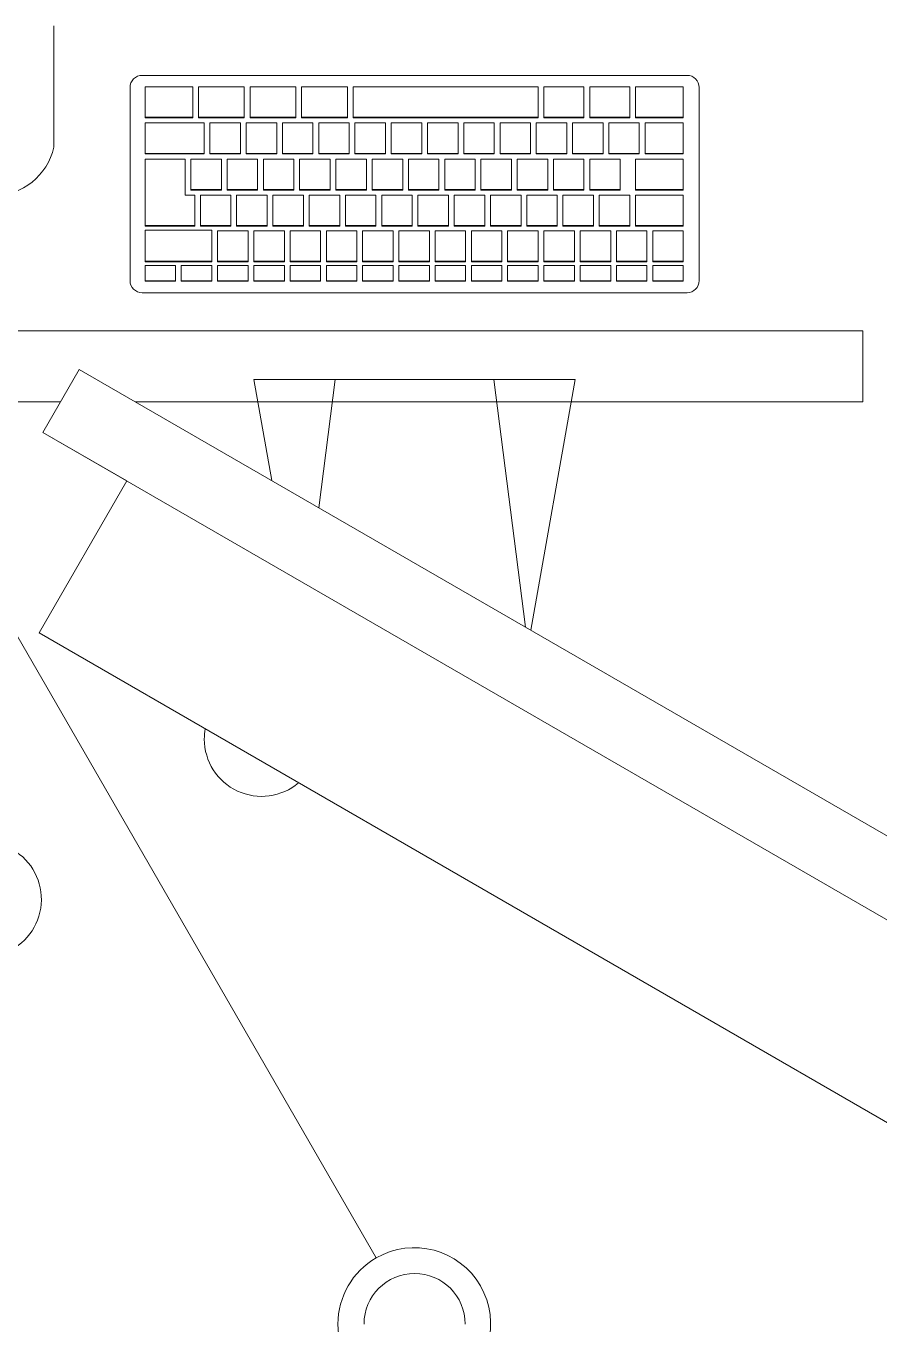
# Model space of a CAD drawing. Header units: millimetres. Extents: x 155927 to 326028, y -36033 to 97293.
# Drawn here: x 180097 to 180544, y 20882 to 21562 of the extents above; entities that cross this region are included whole.
import ezdxf

# ---------------------------------------------------------------- set-up
doc = ezdxf.new("R2010")
doc.units = ezdxf.units.MM
doc.header["$MEASUREMENT"] = 0
for name, color, linetype, lineweight in [('A-GENM', 8, 'CONTINUOUS', 9), ('E-ELEC-EQPM', 8, 'CONTINUOUS', 9), ('I-FURN', 8, 'CONTINUOUS', 9)]:
    doc.layers.add(name, color=color, linetype=linetype, lineweight=lineweight)

msp = doc.modelspace()

# ---------------------------------------------------------------- linework, layer by layer
at = {"layer": 'A-GENM'}
for p, q in [((180111.51, 21498.48), (180111.51, 21561.98)), ((180443.27, 21536.1), (180157.74, 21536.1)), ((180151.39, 21529.75), (180151.39, 21428.59)), ((180184.27, 21530.11), (180159.27, 21530.11)), ((180159.27, 21530.11), (180159.27, 21514.17)), ((180184.27, 21514.17), (180184.27, 21530.11)), ((180211.27, 21530.11), (180187.27, 21530.11)), ((180187.27, 21530.11), (180187.27, 21514.17)), ((180211.27, 21514.17), (180211.27, 21530.11)), ((180238.27, 21530.11), (180214.27, 21530.11)), ((180214.27, 21530.11), (180214.27, 21514.17)), ((180238.27, 21514.17), (180238.27, 21530.11)), ((180265.27, 21530.11), (180241.27, 21530.11)), ((180241.27, 21530.11), (180241.27, 21514.17)), ((180265.27, 21514.17), (180265.27, 21530.11)), ((180268.27, 21530.11), (180268.27, 21514.17)), ((180365.27, 21530.11), (180268.27, 21530.11)), ((180365.27, 21514.17), (180365.27, 21530.11)), ((180368.27, 21530.11), (180368.27, 21514.17)), ((180389.27, 21530.11), (180368.27, 21530.11)), ((180389.27, 21514.17), (180389.27, 21530.11)), ((180392.27, 21530.11), (180392.27, 21514.17)), ((180413.27, 21530.11), (180392.27, 21530.11)), ((180413.27, 21514.17), (180413.27, 21530.11)), ((180416.27, 21530.11), (180416.27, 21514.17)), ((180441.27, 21530.11), (180416.27, 21530.11)), ((180441.27, 21514.17), (180441.27, 21530.11)), ((180449.62, 21428.59), (180449.62, 21529.75)), ((180159.27, 21514.17), (180184.27, 21514.17)), ((180159.27, 21513.89), (180159.27, 21514.17)), ((180184.27, 21513.89), (180159.27, 21513.89)), ((180159.27, 21511.2), (180159.27, 21495.24)), ((180190.27, 21511.2), (180159.27, 21511.2)), ((180184.27, 21513.89), (180184.27, 21514.17)), ((180187.27, 21514.17), (180211.27, 21514.17)), ((180187.27, 21513.89), (180187.27, 21514.17)), ((180211.27, 21513.89), (180187.27, 21513.89)), ((180190.27, 21495.24), (180190.27, 21511.2)), ((180193.27, 21511.2), (180193.27, 21495.24)), ((180209.27, 21511.2), (180193.27, 21511.2)), ((180209.27, 21495.24), (180209.27, 21511.2)), ((180211.27, 21513.89), (180211.27, 21514.17)), ((180212.27, 21511.2), (180212.27, 21495.24)), ((180228.27, 21511.2), (180212.27, 21511.2)), ((180214.27, 21514.17), (180238.27, 21514.17)), ((180214.27, 21513.89), (180214.27, 21514.17)), ((180238.27, 21513.89), (180214.27, 21513.89)), ((180228.27, 21495.24), (180228.27, 21511.2)), ((180231.27, 21511.2), (180231.27, 21495.24)), ((180247.27, 21511.2), (180231.27, 21511.2)), ((180238.27, 21513.89), (180238.27, 21514.17)), ((180241.27, 21514.17), (180265.27, 21514.17)), ((180241.27, 21513.89), (180241.27, 21514.17)), ((180265.27, 21513.89), (180241.27, 21513.89)), ((180247.27, 21495.24), (180247.27, 21511.2)), ((180250.27, 21511.2), (180250.27, 21495.24)), ((180266.27, 21511.2), (180250.27, 21511.2)), ((180265.27, 21513.89), (180265.27, 21514.17)), ((180266.27, 21495.24), (180266.27, 21511.2)), ((180268.27, 21514.17), (180365.27, 21514.17)), ((180268.27, 21513.89), (180268.27, 21514.17)), ((180365.27, 21513.89), (180268.27, 21513.89)), ((180269.27, 21511.2), (180269.27, 21495.24)), ((180285.27, 21511.2), (180269.27, 21511.2)), ((180285.27, 21495.24), (180285.27, 21511.2)), ((180288.27, 21511.2), (180288.27, 21495.24)), ((180304.27, 21511.2), (180288.27, 21511.2)), ((180304.27, 21495.24), (180304.27, 21511.2)), ((180307.27, 21511.2), (180307.27, 21495.24)), ((180323.27, 21511.2), (180307.27, 21511.2)), ((180323.27, 21495.24), (180323.27, 21511.2)), ((180326.27, 21511.2), (180326.27, 21495.24)), ((180342.27, 21511.2), (180326.27, 21511.2)), ((180342.27, 21495.24), (180342.27, 21511.2)), ((180345.27, 21511.2), (180345.27, 21495.24)), ((180361.27, 21511.2), (180345.27, 21511.2)), ((180361.27, 21495.24), (180361.27, 21511.2)), ((180364.27, 21511.2), (180364.27, 21495.24)), ((180380.27, 21511.2), (180364.27, 21511.2)), ((180365.27, 21513.89), (180365.27, 21514.17)), ((180368.27, 21514.17), (180389.27, 21514.17)), ((180368.27, 21513.89), (180368.27, 21514.17)), ((180389.27, 21513.89), (180368.27, 21513.89)), ((180380.27, 21495.24), (180380.27, 21511.2)), ((180383.27, 21511.2), (180383.27, 21495.24)), ((180399.27, 21511.2), (180383.27, 21511.2)), ((180389.27, 21513.89), (180389.27, 21514.17)), ((180392.27, 21514.17), (180413.27, 21514.17)), ((180392.27, 21513.89), (180392.27, 21514.17)), ((180413.27, 21513.89), (180392.27, 21513.89)), ((180399.27, 21495.24), (180399.27, 21511.2)), ((180402.27, 21511.2), (180402.27, 21495.24)), ((180418.27, 21511.2), (180402.27, 21511.2)), ((180413.27, 21513.89), (180413.27, 21514.17)), ((180416.27, 21514.17), (180441.27, 21514.17)), ((180416.27, 21513.89), (180416.27, 21514.17)), ((180441.27, 21513.89), (180416.27, 21513.89)), ((180418.27, 21495.24), (180418.27, 21511.2)), ((180421.27, 21511.18), (180421.27, 21495.24)), ((180441.27, 21511.18), (180421.27, 21511.18)), ((180441.27, 21513.89), (180441.27, 21514.17)), ((180441.27, 21495.24), (180441.27, 21511.18)), ((180159.27, 21495.24), (180190.27, 21495.24)), ((180159.27, 21494.97), (180159.27, 21495.24)), ((180190.27, 21494.97), (180159.27, 21494.97)), ((180190.27, 21494.97), (180190.27, 21495.24)), ((180193.27, 21495.24), (180209.27, 21495.24)), ((180193.27, 21494.97), (180193.27, 21495.24)), ((180209.27, 21494.97), (180193.27, 21494.97)), ((180209.27, 21494.97), (180209.27, 21495.24)), ((180212.27, 21495.24), (180228.27, 21495.24)), ((180212.27, 21494.97), (180212.27, 21495.24)), ((180228.27, 21494.97), (180212.27, 21494.97)), ((180228.27, 21494.97), (180228.27, 21495.24)), ((180231.27, 21495.24), (180247.27, 21495.24)), ((180231.27, 21494.97), (180231.27, 21495.24)), ((180247.27, 21494.97), (180231.27, 21494.97)), ((180247.27, 21494.97), (180247.27, 21495.24)), ((180250.27, 21495.24), (180266.27, 21495.24)), ((180250.27, 21494.97), (180250.27, 21495.24)), ((180266.27, 21494.97), (180250.27, 21494.97)), ((180266.27, 21494.97), (180266.27, 21495.24)), ((180269.27, 21495.24), (180285.27, 21495.24)), ((180269.27, 21494.97), (180269.27, 21495.24)), ((180285.27, 21494.97), (180269.27, 21494.97)), ((180285.27, 21494.97), (180285.27, 21495.24)), ((180288.27, 21495.24), (180304.27, 21495.24)), ((180288.27, 21494.97), (180288.27, 21495.24)), ((180304.27, 21494.97), (180288.27, 21494.97)), ((180304.27, 21494.97), (180304.27, 21495.24)), ((180307.27, 21495.24), (180323.27, 21495.24)), ((180307.27, 21494.97), (180307.27, 21495.24)), ((180323.27, 21494.97), (180307.27, 21494.97)), ((180323.27, 21494.97), (180323.27, 21495.24)), ((180326.27, 21495.24), (180342.27, 21495.24)), ((180326.27, 21494.97), (180326.27, 21495.24)), ((180342.27, 21494.97), (180326.27, 21494.97)), ((180342.27, 21494.97), (180342.27, 21495.24)), ((180345.27, 21495.24), (180361.27, 21495.24)), ((180345.27, 21494.97), (180345.27, 21495.24)), ((180361.27, 21494.97), (180345.27, 21494.97)), ((180361.27, 21494.97), (180361.27, 21495.24)), ((180364.27, 21495.24), (180380.27, 21495.24)), ((180364.27, 21494.97), (180364.27, 21495.24)), ((180380.27, 21494.97), (180364.27, 21494.97)), ((180380.27, 21494.97), (180380.27, 21495.24)), ((180383.27, 21495.24), (180399.27, 21495.24)), ((180383.27, 21494.97), (180383.27, 21495.24)), ((180399.27, 21494.97), (180383.27, 21494.97)), ((180399.27, 21494.97), (180399.27, 21495.24)), ((180402.27, 21495.24), (180418.27, 21495.24)), ((180402.27, 21494.97), (180402.27, 21495.24)), ((180418.27, 21494.97), (180402.27, 21494.97)), ((180418.27, 21494.97), (180418.27, 21495.24)), ((180421.27, 21495.24), (180441.27, 21495.24)), ((180421.27, 21494.97), (180421.27, 21495.24)), ((180441.27, 21494.97), (180421.27, 21494.97)), ((180441.27, 21494.97), (180441.27, 21495.24)), ((180180.27, 21492.28), (180159.27, 21492.28)), ((180159.27, 21492.28), (180159.27, 21457.39)), ((180180.27, 21473.35), (180180.27, 21492.28)), ((180183.27, 21492.28), (180183.27, 21476.32)), ((180199.27, 21492.28), (180183.27, 21492.28)), ((180199.27, 21476.32), (180199.27, 21492.28)), ((180202.27, 21492.28), (180202.27, 21476.32)), ((180218.27, 21492.28), (180202.27, 21492.28)), ((180218.27, 21476.32), (180218.27, 21492.28)), ((180221.27, 21492.28), (180221.27, 21476.32)), ((180237.27, 21492.28), (180221.27, 21492.28)), ((180237.27, 21476.32), (180237.27, 21492.28)), ((180240.27, 21492.28), (180240.27, 21476.32)), ((180256.27, 21492.28), (180240.27, 21492.28)), ((180256.27, 21476.32), (180256.27, 21492.28)), ((180259.27, 21492.28), (180259.27, 21476.32)), ((180275.27, 21492.28), (180259.27, 21492.28)), ((180275.27, 21476.32), (180275.27, 21492.28)), ((180278.27, 21492.28), (180278.27, 21476.32)), ((180294.27, 21492.28), (180278.27, 21492.28)), ((180294.27, 21476.32), (180294.27, 21492.28)), ((180297.27, 21492.28), (180297.27, 21476.32)), ((180313.27, 21492.28), (180297.27, 21492.28)), ((180313.27, 21476.32), (180313.27, 21492.28)), ((180316.27, 21492.28), (180316.27, 21476.32)), ((180332.27, 21492.28), (180316.27, 21492.28)), ((180332.27, 21476.32), (180332.27, 21492.28)), ((180335.27, 21492.28), (180335.27, 21476.32)), ((180351.27, 21492.28), (180335.27, 21492.28)), ((180351.27, 21476.32), (180351.27, 21492.28)), ((180354.27, 21492.28), (180354.27, 21476.32)), ((180370.27, 21492.28), (180354.27, 21492.28)), ((180370.27, 21476.32), (180370.27, 21492.28)), ((180373.27, 21492.28), (180373.27, 21476.32)), ((180389.27, 21492.28), (180373.27, 21492.28)), ((180389.27, 21476.32), (180389.27, 21492.28)), ((180392.27, 21492.28), (180392.27, 21476.32)), ((180408.27, 21492.28), (180392.27, 21492.28)), ((180408.27, 21476.32), (180408.27, 21492.28)), ((180416.27, 21492.26), (180416.27, 21476.32)), ((180441.27, 21492.26), (180416.27, 21492.26)), ((180441.27, 21476.32), (180441.27, 21492.26)), ((180183.27, 21476.32), (180199.27, 21476.32)), ((180183.27, 21476.04), (180183.27, 21476.32)), ((180199.27, 21476.04), (180183.27, 21476.04)), ((180199.27, 21476.04), (180199.27, 21476.32)), ((180202.27, 21476.32), (180218.27, 21476.32)), ((180202.27, 21476.04), (180202.27, 21476.32)), ((180218.27, 21476.04), (180202.27, 21476.04)), ((180218.27, 21476.04), (180218.27, 21476.32)), ((180221.27, 21476.32), (180237.27, 21476.32)), ((180221.27, 21476.04), (180221.27, 21476.32)), ((180237.27, 21476.04), (180221.27, 21476.04)), ((180237.27, 21476.04), (180237.27, 21476.32)), ((180240.27, 21476.32), (180256.27, 21476.32)), ((180240.27, 21476.04), (180240.27, 21476.32)), ((180256.27, 21476.04), (180240.27, 21476.04)), ((180256.27, 21476.04), (180256.27, 21476.32)), ((180259.27, 21476.32), (180275.27, 21476.32)), ((180259.27, 21476.04), (180259.27, 21476.32)), ((180275.27, 21476.04), (180259.27, 21476.04)), ((180275.27, 21476.04), (180275.27, 21476.32)), ((180278.27, 21476.32), (180294.27, 21476.32)), ((180278.27, 21476.04), (180278.27, 21476.32)), ((180294.27, 21476.04), (180278.27, 21476.04)), ((180294.27, 21476.04), (180294.27, 21476.32)), ((180297.27, 21476.32), (180313.27, 21476.32)), ((180297.27, 21476.04), (180297.27, 21476.32)), ((180313.27, 21476.04), (180297.27, 21476.04)), ((180313.27, 21476.04), (180313.27, 21476.32)), ((180316.27, 21476.32), (180332.27, 21476.32)), ((180316.27, 21476.04), (180316.27, 21476.32)), ((180332.27, 21476.04), (180316.27, 21476.04)), ((180332.27, 21476.04), (180332.27, 21476.32)), ((180335.27, 21476.32), (180351.27, 21476.32)), ((180335.27, 21476.04), (180335.27, 21476.32)), ((180351.27, 21476.04), (180335.27, 21476.04)), ((180351.27, 21476.04), (180351.27, 21476.32)), ((180354.27, 21476.32), (180370.27, 21476.32)), ((180354.27, 21476.04), (180354.27, 21476.32)), ((180370.27, 21476.04), (180354.27, 21476.04)), ((180370.27, 21476.04), (180370.27, 21476.32)), ((180373.27, 21476.32), (180389.27, 21476.32)), ((180373.27, 21476.04), (180373.27, 21476.32)), ((180389.27, 21476.04), (180373.27, 21476.04)), ((180389.27, 21476.04), (180389.27, 21476.32)), ((180392.27, 21476.32), (180408.27, 21476.32)), ((180392.27, 21476.04), (180392.27, 21476.32)), ((180408.27, 21476.04), (180392.27, 21476.04)), ((180408.27, 21476.04), (180408.27, 21476.32)), ((180416.27, 21476.32), (180441.27, 21476.32)), ((180416.27, 21476.04), (180416.27, 21476.32)), ((180441.27, 21476.04), (180416.27, 21476.04)), ((180441.27, 21476.04), (180441.27, 21476.32)), ((180185.27, 21473.35), (180180.27, 21473.35)), ((180185.27, 21457.39), (180185.27, 21473.35)), ((180188.27, 21473.35), (180188.27, 21457.39)), ((180204.27, 21473.35), (180188.27, 21473.35)), ((180204.27, 21457.39), (180204.27, 21473.35)), ((180207.27, 21473.35), (180207.27, 21457.39)), ((180223.27, 21473.35), (180207.27, 21473.35)), ((180223.27, 21457.39), (180223.27, 21473.35)), ((180226.27, 21473.35), (180226.27, 21457.39)), ((180242.27, 21473.35), (180226.27, 21473.35)), ((180242.27, 21457.39), (180242.27, 21473.35)), ((180245.27, 21473.35), (180245.27, 21457.39)), ((180261.27, 21473.35), (180245.27, 21473.35)), ((180261.27, 21457.39), (180261.27, 21473.35)), ((180264.27, 21473.35), (180264.27, 21457.39)), ((180280.27, 21473.35), (180264.27, 21473.35)), ((180280.27, 21457.39), (180280.27, 21473.35)), ((180283.27, 21473.35), (180283.27, 21457.39)), ((180299.27, 21473.35), (180283.27, 21473.35)), ((180299.27, 21457.39), (180299.27, 21473.35)), ((180302.27, 21473.35), (180302.27, 21457.39)), ((180318.27, 21473.35), (180302.27, 21473.35)), ((180318.27, 21457.39), (180318.27, 21473.35)), ((180321.27, 21473.35), (180321.27, 21457.39)), ((180337.27, 21473.35), (180321.27, 21473.35)), ((180337.27, 21457.39), (180337.27, 21473.35)), ((180340.27, 21473.35), (180340.27, 21457.39)), ((180356.27, 21473.35), (180340.27, 21473.35)), ((180356.27, 21457.39), (180356.27, 21473.35)), ((180359.27, 21473.35), (180359.27, 21457.39)), ((180375.27, 21473.35), (180359.27, 21473.35)), ((180375.27, 21457.39), (180375.27, 21473.35)), ((180378.27, 21473.35), (180378.27, 21457.39)), ((180394.27, 21473.35), (180378.27, 21473.35)), ((180394.27, 21457.39), (180394.27, 21473.35)), ((180397.27, 21473.35), (180397.27, 21457.39)), ((180413.27, 21473.35), (180397.27, 21473.35)), ((180413.27, 21457.39), (180413.27, 21473.35)), ((180416.27, 21473.33), (180416.27, 21457.39)), ((180441.27, 21473.33), (180416.27, 21473.33)), ((180441.27, 21457.39), (180441.27, 21473.33)), ((180159.27, 21457.39), (180185.27, 21457.39)), ((180159.27, 21457.11), (180159.27, 21457.39)), ((180185.27, 21457.11), (180159.27, 21457.11)), ((180194.27, 21454.98), (180159.27, 21454.98)), ((180159.27, 21454.98), (180159.27, 21438.74)), ((180185.27, 21457.11), (180185.27, 21457.39)), ((180188.27, 21457.39), (180204.27, 21457.39)), ((180188.27, 21457.11), (180188.27, 21457.39)), ((180204.27, 21457.11), (180188.27, 21457.11)), ((180194.27, 21438.74), (180194.27, 21454.98)), ((180197.27, 21454.7), (180197.27, 21438.74)), ((180213.27, 21454.7), (180197.27, 21454.7)), ((180204.27, 21457.11), (180204.27, 21457.39)), ((180207.27, 21457.39), (180223.27, 21457.39)), ((180207.27, 21457.11), (180207.27, 21457.39)), ((180223.27, 21457.11), (180207.27, 21457.11)), ((180213.27, 21438.74), (180213.27, 21454.7)), ((180216.27, 21454.7), (180216.27, 21438.74)), ((180232.27, 21454.7), (180216.27, 21454.7)), ((180223.27, 21457.11), (180223.27, 21457.39)), ((180226.27, 21457.39), (180242.27, 21457.39)), ((180226.27, 21457.11), (180226.27, 21457.39)), ((180242.27, 21457.11), (180226.27, 21457.11)), ((180232.27, 21438.74), (180232.27, 21454.7)), ((180235.27, 21454.7), (180235.27, 21438.74)), ((180251.27, 21454.7), (180235.27, 21454.7)), ((180242.27, 21457.11), (180242.27, 21457.39)), ((180245.27, 21457.39), (180261.27, 21457.39)), ((180245.27, 21457.11), (180245.27, 21457.39)), ((180261.27, 21457.11), (180245.27, 21457.11)), ((180251.27, 21438.74), (180251.27, 21454.7)), ((180254.27, 21454.7), (180254.27, 21438.74)), ((180270.27, 21454.7), (180254.27, 21454.7)), ((180261.27, 21457.11), (180261.27, 21457.39)), ((180264.27, 21457.39), (180280.27, 21457.39)), ((180264.27, 21457.11), (180264.27, 21457.39)), ((180280.27, 21457.11), (180264.27, 21457.11)), ((180270.27, 21438.74), (180270.27, 21454.7)), ((180273.27, 21454.7), (180273.27, 21438.74)), ((180289.27, 21454.7), (180273.27, 21454.7)), ((180280.27, 21457.11), (180280.27, 21457.39)), ((180283.27, 21457.39), (180299.27, 21457.39)), ((180283.27, 21457.11), (180283.27, 21457.39)), ((180299.27, 21457.11), (180283.27, 21457.11)), ((180289.27, 21438.74), (180289.27, 21454.7)), ((180292.27, 21454.7), (180292.27, 21438.74)), ((180308.27, 21454.7), (180292.27, 21454.7)), ((180299.27, 21457.11), (180299.27, 21457.39)), ((180302.27, 21457.39), (180318.27, 21457.39)), ((180302.27, 21457.11), (180302.27, 21457.39)), ((180318.27, 21457.11), (180302.27, 21457.11)), ((180308.27, 21438.74), (180308.27, 21454.7)), ((180311.27, 21454.7), (180311.27, 21438.74)), ((180327.27, 21454.7), (180311.27, 21454.7)), ((180318.27, 21457.11), (180318.27, 21457.39)), ((180321.27, 21457.39), (180337.27, 21457.39)), ((180321.27, 21457.11), (180321.27, 21457.39)), ((180337.27, 21457.11), (180321.27, 21457.11)), ((180327.27, 21438.74), (180327.27, 21454.7)), ((180330.27, 21454.7), (180330.27, 21438.74)), ((180346.27, 21454.7), (180330.27, 21454.7)), ((180337.27, 21457.11), (180337.27, 21457.39)), ((180340.27, 21457.39), (180356.27, 21457.39)), ((180340.27, 21457.11), (180340.27, 21457.39)), ((180356.27, 21457.11), (180340.27, 21457.11)), ((180346.27, 21438.74), (180346.27, 21454.7)), ((180349.27, 21454.7), (180349.27, 21438.74)), ((180365.27, 21454.7), (180349.27, 21454.7)), ((180356.27, 21457.11), (180356.27, 21457.39)), ((180359.27, 21457.39), (180375.27, 21457.39)), ((180359.27, 21457.11), (180359.27, 21457.39)), ((180375.27, 21457.11), (180359.27, 21457.11)), ((180365.27, 21438.74), (180365.27, 21454.7)), ((180368.27, 21454.7), (180368.27, 21438.74)), ((180384.27, 21454.7), (180368.27, 21454.7)), ((180375.27, 21457.11), (180375.27, 21457.39)), ((180378.27, 21457.39), (180394.27, 21457.39)), ((180378.27, 21457.11), (180378.27, 21457.39)), ((180394.27, 21457.11), (180378.27, 21457.11)), ((180384.27, 21438.74), (180384.27, 21454.7)), ((180387.27, 21454.7), (180387.27, 21438.74)), ((180403.27, 21454.7), (180387.27, 21454.7)), ((180394.27, 21457.11), (180394.27, 21457.39)), ((180397.27, 21457.39), (180413.27, 21457.39)), ((180397.27, 21457.11), (180397.27, 21457.39)), ((180413.27, 21457.11), (180397.27, 21457.11)), ((180403.27, 21438.74), (180403.27, 21454.7)), ((180406.27, 21454.7), (180406.27, 21438.74)), ((180422.27, 21454.7), (180406.27, 21454.7)), ((180413.27, 21457.11), (180413.27, 21457.39)), ((180416.27, 21457.39), (180441.27, 21457.39)), ((180416.27, 21457.11), (180416.27, 21457.39)), ((180441.27, 21457.11), (180416.27, 21457.11)), ((180422.27, 21438.74), (180422.27, 21454.7)), ((180425.27, 21454.7), (180425.27, 21438.74)), ((180441.27, 21454.7), (180425.27, 21454.7)), ((180441.27, 21457.11), (180441.27, 21457.39)), ((180441.27, 21438.74), (180441.27, 21454.7)), ((180159.27, 21438.74), (180194.27, 21438.74)), ((180159.27, 21438.46), (180159.27, 21438.74)), ((180194.27, 21438.46), (180159.27, 21438.46)), ((180159.27, 21436.48), (180159.27, 21428.5)), ((180175.27, 21436.48), (180159.27, 21436.48)), ((180175.27, 21428.5), (180175.27, 21436.48)), ((180178.27, 21436.48), (180178.27, 21428.5)), ((180194.27, 21436.48), (180178.27, 21436.48)), ((180194.27, 21438.46), (180194.27, 21438.74)), ((180194.27, 21428.5), (180194.27, 21436.48)), ((180197.27, 21438.74), (180213.27, 21438.74)), ((180197.27, 21438.46), (180197.27, 21438.74)), ((180213.27, 21438.46), (180197.27, 21438.46)), ((180197.27, 21436.48), (180197.27, 21428.5)), ((180213.27, 21436.48), (180197.27, 21436.48)), ((180213.27, 21438.46), (180213.27, 21438.74)), ((180213.27, 21428.5), (180213.27, 21436.48)), ((180216.27, 21438.74), (180232.27, 21438.74)), ((180216.27, 21438.46), (180216.27, 21438.74)), ((180232.27, 21438.46), (180216.27, 21438.46)), ((180216.27, 21436.48), (180216.27, 21428.5)), ((180232.27, 21436.48), (180216.27, 21436.48)), ((180232.27, 21438.46), (180232.27, 21438.74)), ((180232.27, 21428.5), (180232.27, 21436.48)), ((180235.27, 21438.74), (180251.27, 21438.74)), ((180235.27, 21438.46), (180235.27, 21438.74)), ((180251.27, 21438.46), (180235.27, 21438.46)), ((180235.27, 21436.48), (180235.27, 21428.5)), ((180251.27, 21436.48), (180235.27, 21436.48)), ((180251.27, 21438.46), (180251.27, 21438.74)), ((180251.27, 21428.5), (180251.27, 21436.48)), ((180254.27, 21438.74), (180270.27, 21438.74)), ((180254.27, 21438.46), (180254.27, 21438.74)), ((180270.27, 21438.46), (180254.27, 21438.46)), ((180254.27, 21436.48), (180254.27, 21428.5)), ((180270.27, 21436.48), (180254.27, 21436.48)), ((180270.27, 21438.46), (180270.27, 21438.74)), ((180270.27, 21428.5), (180270.27, 21436.48)), ((180273.27, 21438.74), (180289.27, 21438.74)), ((180273.27, 21438.46), (180273.27, 21438.74)), ((180289.27, 21438.46), (180273.27, 21438.46)), ((180273.27, 21436.48), (180273.27, 21428.5)), ((180289.27, 21436.48), (180273.27, 21436.48)), ((180289.27, 21438.46), (180289.27, 21438.74)), ((180289.27, 21428.5), (180289.27, 21436.48)), ((180292.27, 21438.74), (180308.27, 21438.74)), ((180292.27, 21438.46), (180292.27, 21438.74)), ((180308.27, 21438.46), (180292.27, 21438.46)), ((180292.27, 21436.48), (180292.27, 21428.5)), ((180308.27, 21436.48), (180292.27, 21436.48)), ((180308.27, 21438.46), (180308.27, 21438.74)), ((180308.27, 21428.5), (180308.27, 21436.48)), ((180311.27, 21438.74), (180327.27, 21438.74)), ((180311.27, 21438.46), (180311.27, 21438.74)), ((180327.27, 21438.46), (180311.27, 21438.46)), ((180311.27, 21436.48), (180311.27, 21428.5)), ((180327.27, 21436.48), (180311.27, 21436.48)), ((180327.27, 21438.46), (180327.27, 21438.74)), ((180327.27, 21428.5), (180327.27, 21436.48)), ((180330.27, 21438.74), (180346.27, 21438.74)), ((180330.27, 21438.46), (180330.27, 21438.74)), ((180346.27, 21438.46), (180330.27, 21438.46)), ((180330.27, 21436.48), (180330.27, 21428.5)), ((180346.27, 21436.48), (180330.27, 21436.48)), ((180346.27, 21438.46), (180346.27, 21438.74)), ((180346.27, 21428.5), (180346.27, 21436.48)), ((180349.27, 21438.74), (180365.27, 21438.74)), ((180349.27, 21438.46), (180349.27, 21438.74)), ((180365.27, 21438.46), (180349.27, 21438.46)), ((180349.27, 21436.48), (180349.27, 21428.5)), ((180365.27, 21436.48), (180349.27, 21436.48)), ((180365.27, 21438.46), (180365.27, 21438.74)), ((180365.27, 21428.5), (180365.27, 21436.48)), ((180368.27, 21438.74), (180384.27, 21438.74)), ((180368.27, 21438.46), (180368.27, 21438.74)), ((180384.27, 21438.46), (180368.27, 21438.46)), ((180368.27, 21436.48), (180368.27, 21428.5)), ((180384.27, 21436.48), (180368.27, 21436.48)), ((180384.27, 21438.46), (180384.27, 21438.74)), ((180384.27, 21428.5), (180384.27, 21436.48)), ((180387.27, 21438.74), (180403.27, 21438.74)), ((180387.27, 21438.46), (180387.27, 21438.74)), ((180403.27, 21438.46), (180387.27, 21438.46)), ((180387.27, 21436.48), (180387.27, 21428.5)), ((180403.27, 21436.48), (180387.27, 21436.48)), ((180403.27, 21438.46), (180403.27, 21438.74)), ((180403.27, 21428.5), (180403.27, 21436.48)), ((180406.27, 21438.74), (180422.27, 21438.74)), ((180406.27, 21438.46), (180406.27, 21438.74)), ((180422.27, 21438.46), (180406.27, 21438.46)), ((180406.27, 21436.48), (180406.27, 21428.5)), ((180422.27, 21436.48), (180406.27, 21436.48)), ((180422.27, 21438.46), (180422.27, 21438.74)), ((180422.27, 21428.5), (180422.27, 21436.48)), ((180425.27, 21438.74), (180441.27, 21438.74)), ((180425.27, 21438.46), (180425.27, 21438.74)), ((180441.27, 21438.46), (180425.27, 21438.46)), ((180425.27, 21436.48), (180425.27, 21428.5)), ((180441.27, 21436.48), (180425.27, 21436.48)), ((180441.27, 21438.46), (180441.27, 21438.74)), ((180441.27, 21428.5), (180441.27, 21436.48)), ((180159.27, 21428.5), (180175.27, 21428.5)), ((180159.27, 21428.22), (180159.27, 21428.5)), ((180175.27, 21428.22), (180159.27, 21428.22)), ((180175.27, 21428.22), (180175.27, 21428.5)), ((180178.27, 21428.5), (180194.27, 21428.5)), ((180178.27, 21428.22), (180178.27, 21428.5)), ((180194.27, 21428.22), (180178.27, 21428.22)), ((180194.27, 21428.22), (180194.27, 21428.5)), ((180197.27, 21428.5), (180213.27, 21428.5)), ((180197.27, 21428.22), (180197.27, 21428.5)), ((180213.27, 21428.22), (180197.27, 21428.22)), ((180213.27, 21428.22), (180213.27, 21428.5)), ((180216.27, 21428.5), (180232.27, 21428.5)), ((180216.27, 21428.22), (180216.27, 21428.5)), ((180232.27, 21428.22), (180216.27, 21428.22)), ((180232.27, 21428.22), (180232.27, 21428.5)), ((180235.27, 21428.5), (180251.27, 21428.5)), ((180235.27, 21428.22), (180235.27, 21428.5)), ((180251.27, 21428.22), (180235.27, 21428.22)), ((180251.27, 21428.22), (180251.27, 21428.5)), ((180254.27, 21428.5), (180270.27, 21428.5)), ((180254.27, 21428.22), (180254.27, 21428.5)), ((180270.27, 21428.22), (180254.27, 21428.22)), ((180270.27, 21428.22), (180270.27, 21428.5)), ((180273.27, 21428.5), (180289.27, 21428.5)), ((180273.27, 21428.22), (180273.27, 21428.5)), ((180289.27, 21428.22), (180273.27, 21428.22)), ((180289.27, 21428.22), (180289.27, 21428.5)), ((180292.27, 21428.5), (180308.27, 21428.5)), ((180292.27, 21428.22), (180292.27, 21428.5)), ((180308.27, 21428.22), (180292.27, 21428.22)), ((180308.27, 21428.22), (180308.27, 21428.5)), ((180311.27, 21428.5), (180327.27, 21428.5)), ((180311.27, 21428.22), (180311.27, 21428.5)), ((180327.27, 21428.22), (180311.27, 21428.22)), ((180327.27, 21428.22), (180327.27, 21428.5)), ((180330.27, 21428.5), (180346.27, 21428.5)), ((180330.27, 21428.22), (180330.27, 21428.5)), ((180346.27, 21428.22), (180330.27, 21428.22)), ((180346.27, 21428.22), (180346.27, 21428.5)), ((180349.27, 21428.5), (180365.27, 21428.5)), ((180349.27, 21428.22), (180349.27, 21428.5)), ((180365.27, 21428.22), (180349.27, 21428.22)), ((180365.27, 21428.22), (180365.27, 21428.5)), ((180368.27, 21428.5), (180384.27, 21428.5)), ((180368.27, 21428.22), (180368.27, 21428.5)), ((180384.27, 21428.22), (180368.27, 21428.22)), ((180384.27, 21428.22), (180384.27, 21428.5)), ((180387.27, 21428.5), (180403.27, 21428.5)), ((180387.27, 21428.22), (180387.27, 21428.5)), ((180403.27, 21428.22), (180387.27, 21428.22)), ((180403.27, 21428.22), (180403.27, 21428.5)), ((180406.27, 21428.5), (180422.27, 21428.5)), ((180406.27, 21428.22), (180406.27, 21428.5)), ((180422.27, 21428.22), (180406.27, 21428.22)), ((180422.27, 21428.22), (180422.27, 21428.5)), ((180425.27, 21428.5), (180441.27, 21428.5)), ((180425.27, 21428.22), (180425.27, 21428.5)), ((180441.27, 21428.22), (180425.27, 21428.22)), ((180441.27, 21428.22), (180441.27, 21428.5)), ((180157.74, 21422.24), (180443.27, 21422.24))]:
    msp.add_line(p, q, dxfattribs=at)
for centre, radius, start, end in [((180157.74, 21529.75), 6.35, 90, 180), ((180443.27, 21529.75), 6.35, 0, 90), ((180079.76, 21505.62), 32.54, 192.68038, 347.31962), ((180157.74, 21428.59), 6.35, 180, 270), ((180443.27, 21428.59), 6.35, 270, 0)]:
    msp.add_arc(centre, radius, start, end, dxfattribs=at)
at = {"layer": 'E-ELEC-EQPM'}
for p, q in [((180105.73, 21349.09), (180124.78, 21382.09)), ((180105.73, 21349.09), (180124.78, 21382.09)), ((180124.78, 21382.09), (180817.6, 20982.09)), ((180124.78, 21382.09), (180817.6, 20982.09)), ((180149.72, 21323.69), (180105.73, 21349.09)), ((180798.55, 20949.09), (180105.73, 21349.09)), ((180103.77, 21244.1), (180149.72, 21323.69)), ((180103.77, 21244.1), (180149.72, 21323.69)), ((180708.6, 20894.9), (180103.77, 21244.1)), ((180708.6, 20894.9), (180103.77, 21244.1))]:
    msp.add_line(p, q, dxfattribs=at)
at = {"layer": 'I-FURN'}
for p, q in [((180280.33, 20916.64), (179725.31, 21877.92)), ((179725.31, 21877.92), (180280.33, 20916.64)), ((180535.46, 21402.24), (180065.56, 21402.24)), ((180535.46, 21365.15), (180535.46, 21402.24)), ((180216.35, 21376.84), (180384.66, 21376.84)), ((180225.72, 21323.81), (180216.35, 21376.84)), ((180258.94, 21376.84), (180250.34, 21309.59)), ((180342.08, 21376.84), (180358.67, 21247.04)), ((180384.66, 21376.84), (180361.49, 21245.42)), ((180065.56, 21365.15), (180115, 21365.15)), ((180154.11, 21365.15), (180535.46, 21365.15))]:
    msp.add_line(p, q, dxfattribs=at)
for centre, radius, start, end in [((180220.33, 21188.43), 30, 169.77024, 180), ((180220.33, 21188.43), 30, 180, 310.22976), ((180074.95, 21104.49), 30, 290.30789, 60.00282), ((180300.34, 20882), 40, 120.00141, 300.00141), ((180300.34, 20882), 40, 300.00141, 120.00141), ((180300.51, 20881.99), 26.51, 0, 180)]:
    msp.add_arc(centre, radius, start, end, dxfattribs=at)

doc.saveas('drawing.dxf')
